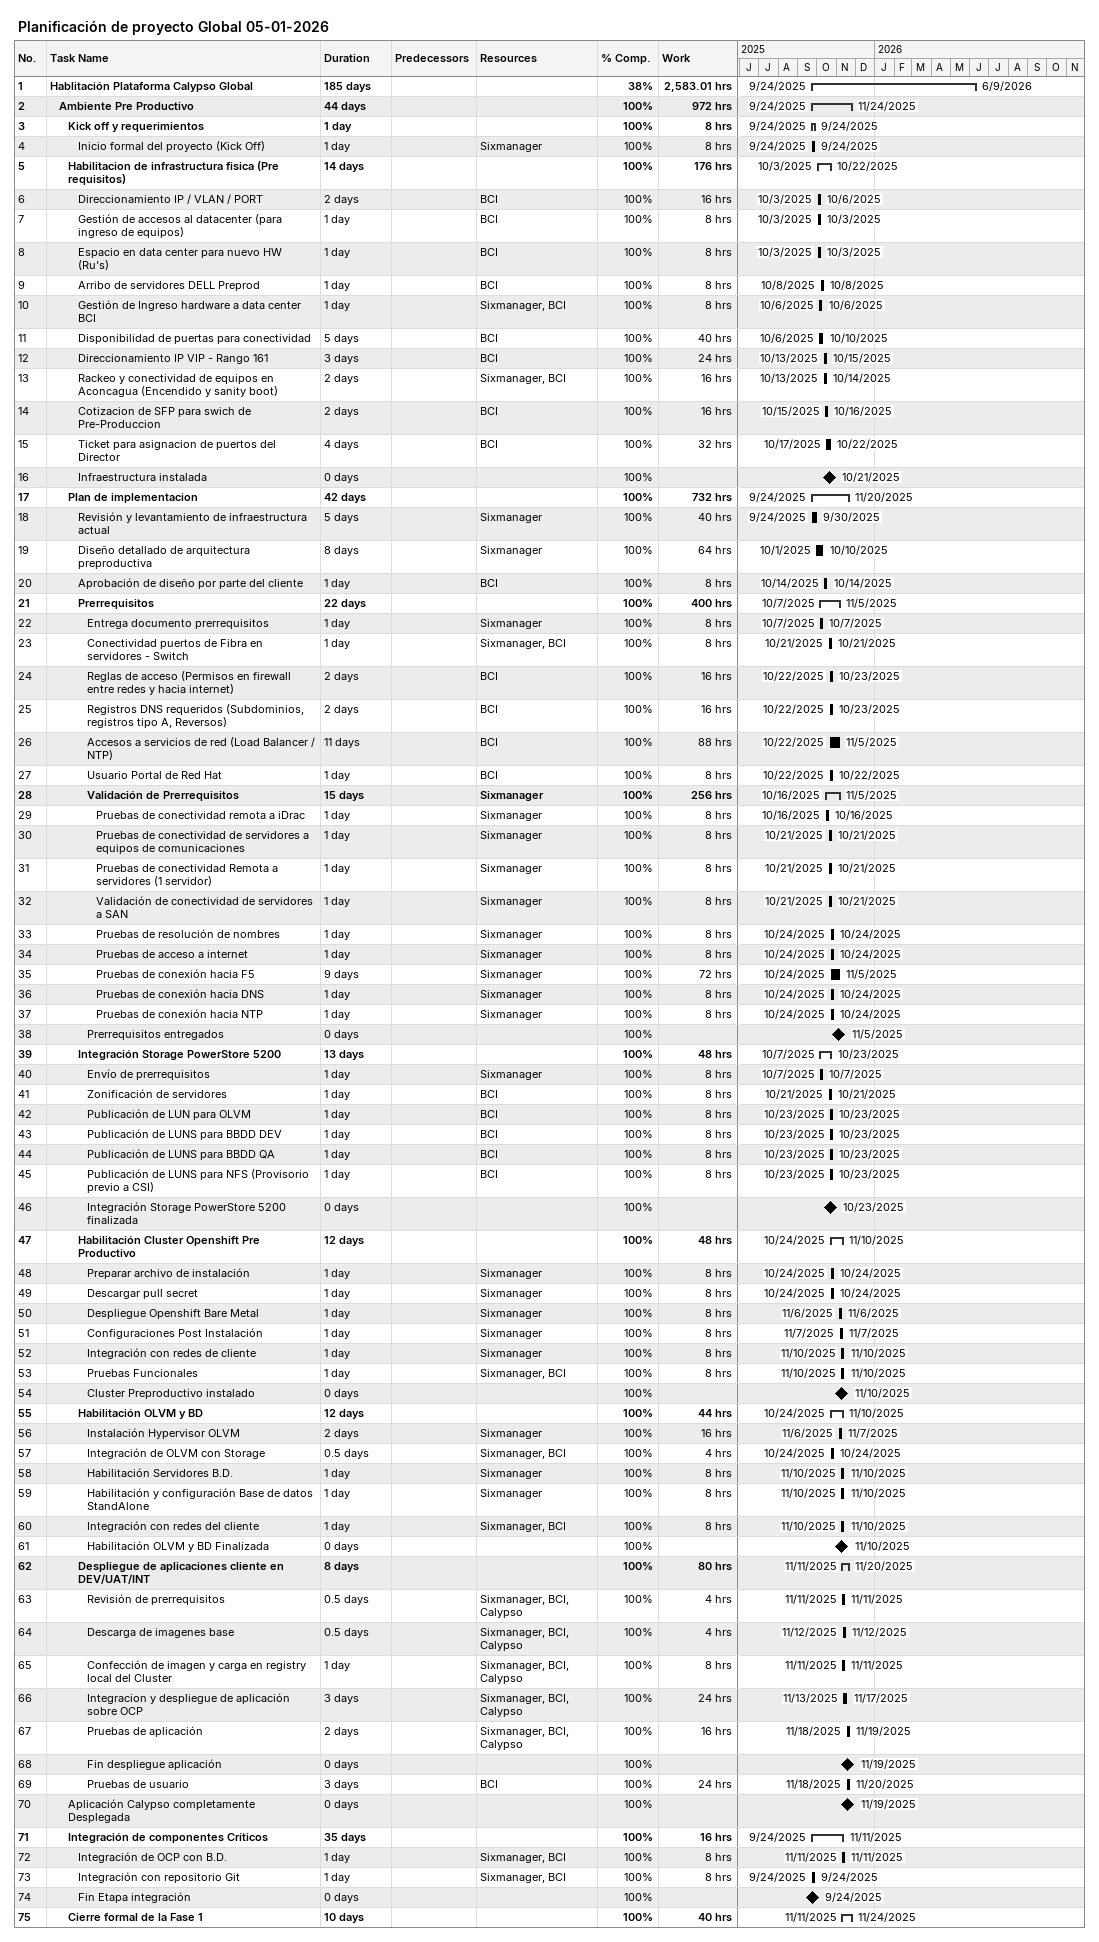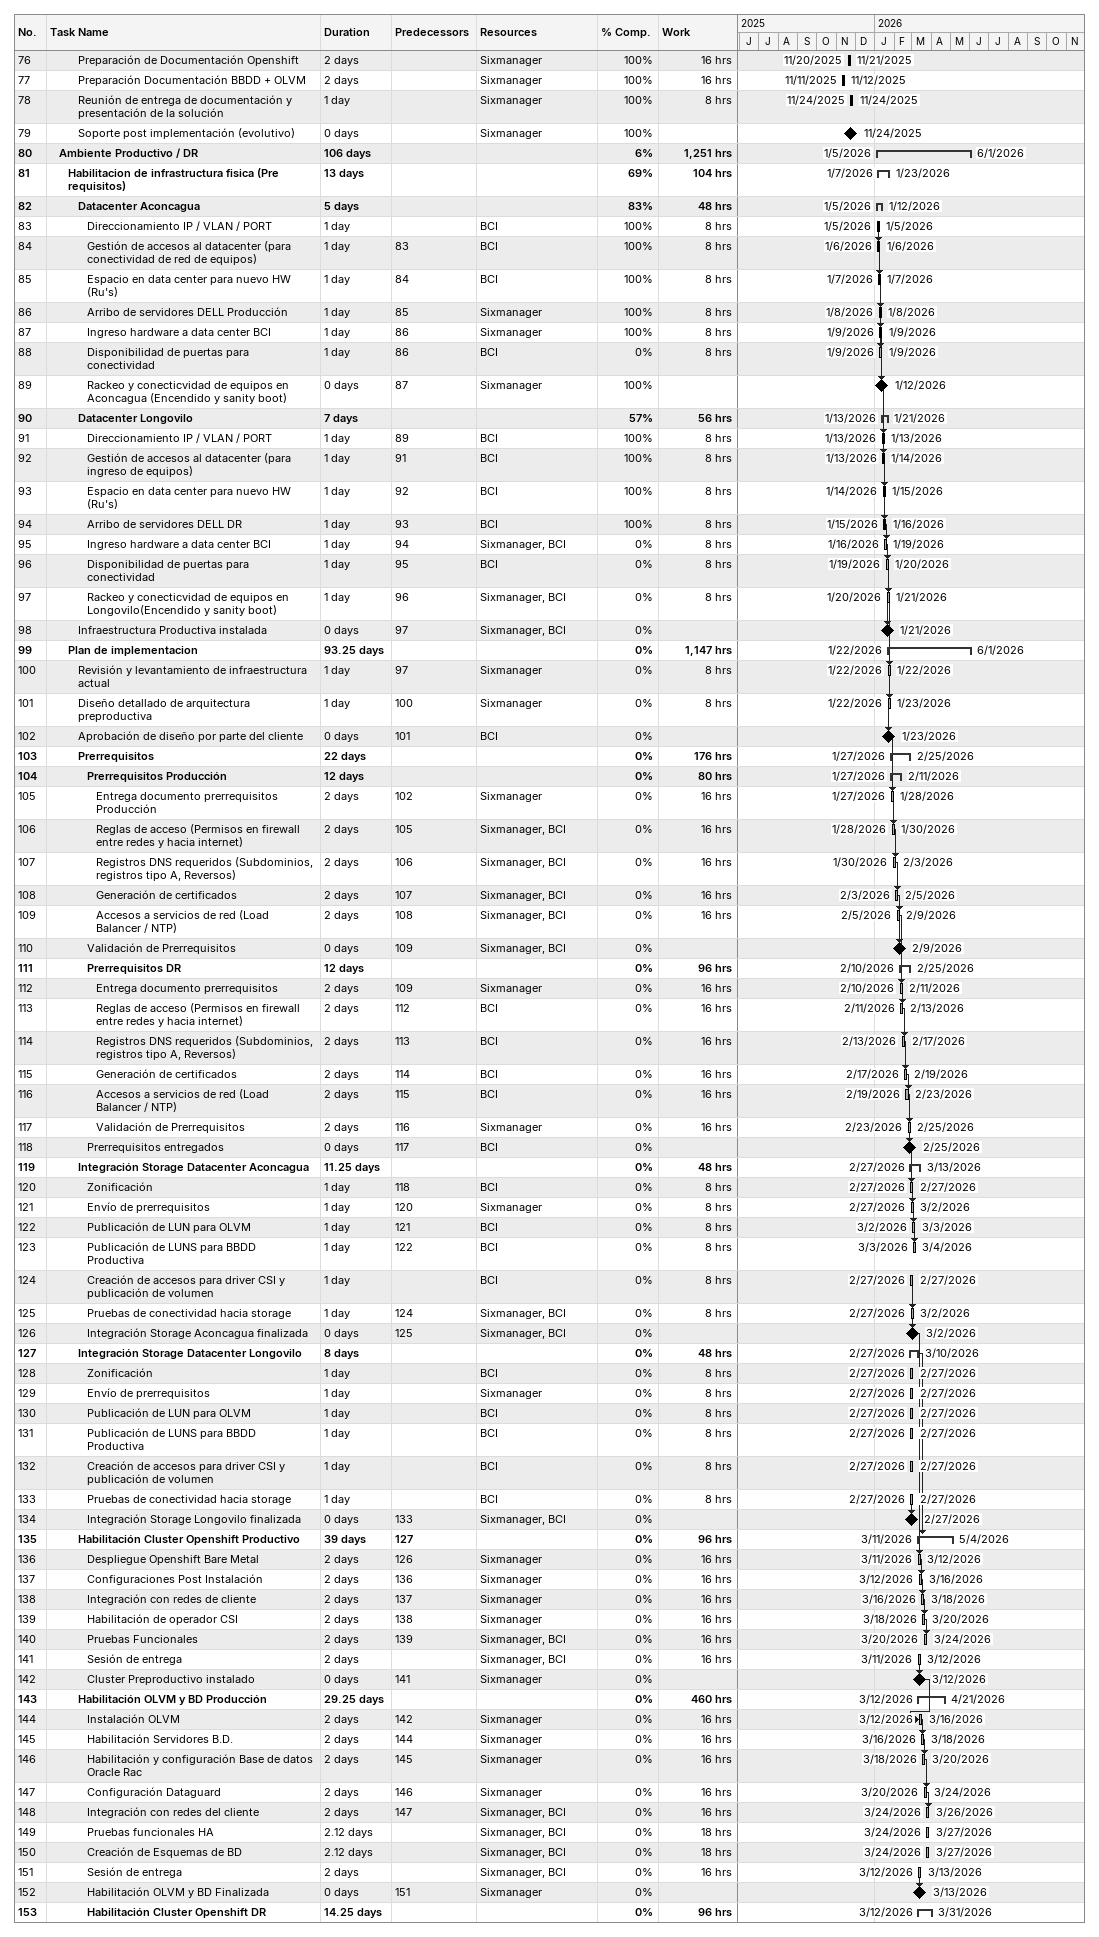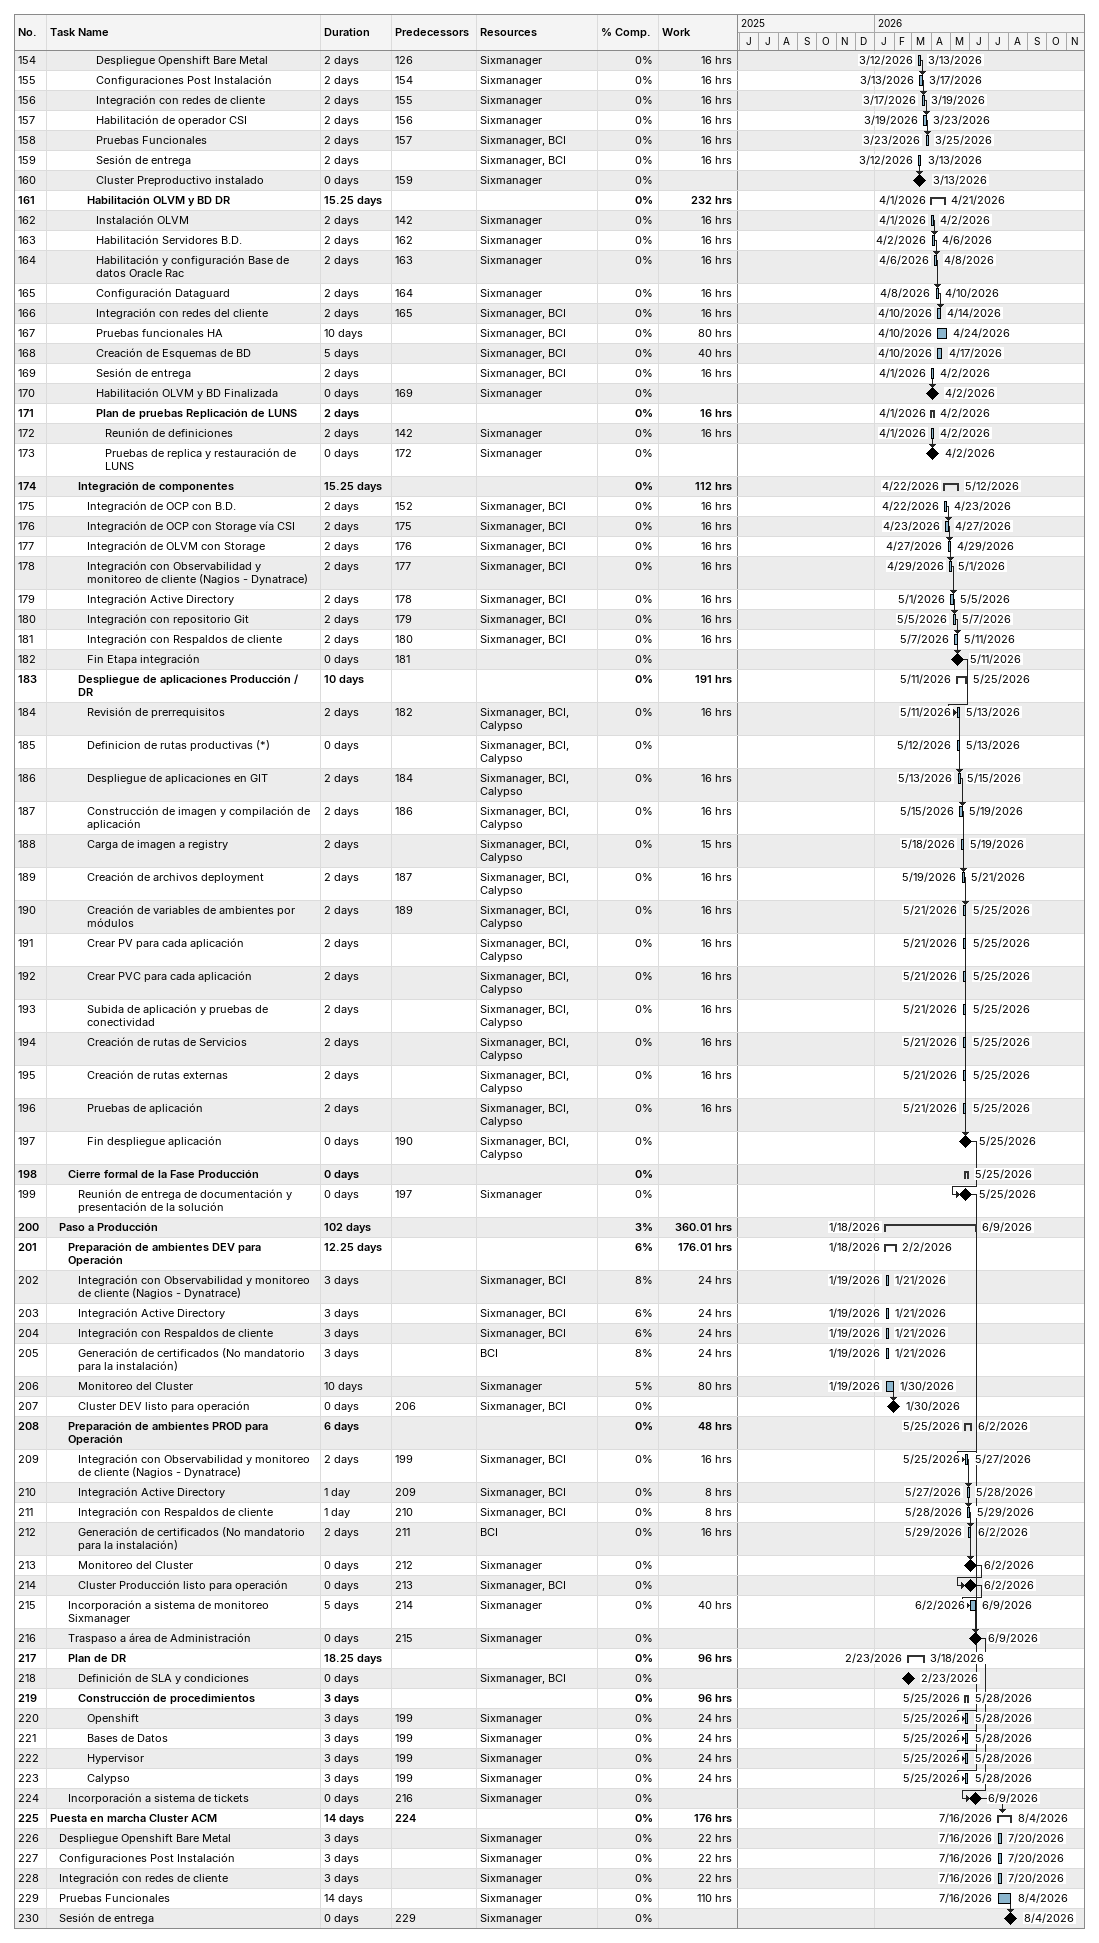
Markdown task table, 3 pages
Planificación de proyecto Global 05-01-2026

| ID | Level | Task | Duration | Start | Finish | Predecessors | Resources | % complete | Work (h) |
|---|---|---|---|---|---|---|---|---|---|
| 1 | 1 | **Hablitación Plataforma Calypso Global** | 185d | 2025-09-24 | 2026-06-09 |  |  | 38 | 2583.01 |
| 2 | 2 | **Ambiente Pre Productivo** | 44d | 2025-09-24 | 2025-11-24 |  |  | 100 | 972 |
| 3 | 3 | **Kick off y requerimientos** | 1d | 2025-09-24 | 2025-09-24 |  |  | 100 | 8 |
| 4 | 4 | Inicio formal del proyecto (Kick Off) | 1d | 2025-09-24 | 2025-09-24 |  | Sixmanager | 100 | 8 |
| 5 | 3 | **Habilitacion de infrastructura fisica (Pre requisitos)** | 14d | 2025-10-03 | 2025-10-22 |  |  | 100 | 176 |
| 6 | 4 | Direccionamiento IP / VLAN / PORT | 2d | 2025-10-03 | 2025-10-06 |  | BCI | 100 | 16 |
| 7 | 4 | Gestión de accesos al datacenter (para ingreso de equipos) | 1d | 2025-10-03 | 2025-10-03 |  | BCI | 100 | 8 |
| 8 | 4 | Espacio en data center para nuevo HW (Ru's) | 1d | 2025-10-03 | 2025-10-03 |  | BCI | 100 | 8 |
| 9 | 4 | Arribo de servidores DELL Preprod | 1d | 2025-10-08 | 2025-10-08 |  | BCI | 100 | 8 |
| 10 | 4 | Gestión de Ingreso hardware a data center BCI | 1d | 2025-10-06 | 2025-10-06 |  | Sixmanager, BCI | 100 | 8 |
| 11 | 4 | Disponibilidad de puertas para conectividad | 5d | 2025-10-06 | 2025-10-10 |  | BCI | 100 | 40 |
| 12 | 4 | Direccionamiento IP VIP - Rango 161 | 3d | 2025-10-13 | 2025-10-15 |  | BCI | 100 | 24 |
| 13 | 4 | Rackeo y conectividad de equipos en Aconcagua (Encendido y sanity boot) | 2d | 2025-10-13 | 2025-10-14 |  | Sixmanager, BCI | 100 | 16 |
| 14 | 4 | Cotizacion de SFP para swich de Pre-Produccion | 2d | 2025-10-15 | 2025-10-16 |  | BCI | 100 | 16 |
| 15 | 4 | Ticket para asignacion de puertos del Director | 4d | 2025-10-17 | 2025-10-22 |  | BCI | 100 | 32 |
| 16 | 4 | Infraestructura instalada | 0d | 2025-10-21 | 2025-10-21 |  |  | 100 |  |
| 17 | 3 | **Plan de implementacion** | 42d | 2025-09-24 | 2025-11-20 |  |  | 100 | 732 |
| 18 | 4 | Revisión y levantamiento de infraestructura actual | 5d | 2025-09-24 | 2025-09-30 |  | Sixmanager | 100 | 40 |
| 19 | 4 | Diseño detallado de arquitectura preproductiva | 8d | 2025-10-01 | 2025-10-10 |  | Sixmanager | 100 | 64 |
| 20 | 4 | Aprobación de diseño por parte del cliente | 1d | 2025-10-14 | 2025-10-14 |  | BCI | 100 | 8 |
| 21 | 4 | **Prerrequisitos** | 22d | 2025-10-07 | 2025-11-05 |  |  | 100 | 400 |
| 22 | 5 | Entrega documento prerrequisitos | 1d | 2025-10-07 | 2025-10-07 |  | Sixmanager | 100 | 8 |
| 23 | 5 | Conectividad puertos de Fibra en servidores - Switch | 1d | 2025-10-21 | 2025-10-21 |  | Sixmanager, BCI | 100 | 8 |
| 24 | 5 | Reglas de acceso (Permisos en firewall entre redes y hacia internet) | 2d | 2025-10-22 | 2025-10-23 |  | BCI | 100 | 16 |
| 25 | 5 | Registros DNS requeridos (Subdominios, registros tipo A, Reversos) | 2d | 2025-10-22 | 2025-10-23 |  | BCI | 100 | 16 |
| 26 | 5 | Accesos a servicios de red (Load Balancer / NTP) | 11d | 2025-10-22 | 2025-11-05 |  | BCI | 100 | 88 |
| 27 | 5 | Usuario Portal de Red Hat | 1d | 2025-10-22 | 2025-10-22 |  | BCI | 100 | 8 |
| 28 | 5 | **Validación de Prerrequisitos** | 15d | 2025-10-16 | 2025-11-05 |  | Sixmanager | 100 | 256 |
| 29 | 6 | Pruebas de conectividad remota a iDrac | 1d | 2025-10-16 | 2025-10-16 |  | Sixmanager | 100 | 8 |
| 30 | 6 | Pruebas de conectividad de servidores a equipos de comunicaciones | 1d | 2025-10-21 | 2025-10-21 |  | Sixmanager | 100 | 8 |
| 31 | 6 | Pruebas de conectividad Remota a servidores (1 servidor) | 1d | 2025-10-21 | 2025-10-21 |  | Sixmanager | 100 | 8 |
| 32 | 6 | Validación de conectividad de servidores a SAN | 1d | 2025-10-21 | 2025-10-21 |  | Sixmanager | 100 | 8 |
| 33 | 6 | Pruebas de resolución de nombres | 1d | 2025-10-24 | 2025-10-24 |  | Sixmanager | 100 | 8 |
| 34 | 6 | Pruebas de acceso a internet | 1d | 2025-10-24 | 2025-10-24 |  | Sixmanager | 100 | 8 |
| 35 | 6 | Pruebas de conexión hacia F5 | 9d | 2025-10-24 | 2025-11-05 |  | Sixmanager | 100 | 72 |
| 36 | 6 | Pruebas de conexión hacia DNS | 1d | 2025-10-24 | 2025-10-24 |  | Sixmanager | 100 | 8 |
| 37 | 6 | Pruebas de conexión hacia NTP | 1d | 2025-10-24 | 2025-10-24 |  | Sixmanager | 100 | 8 |
| 38 | 5 | Prerrequisitos entregados | 0d | 2025-11-05 | 2025-11-05 |  |  | 100 |  |
| 39 | 4 | **Integración Storage PowerStore 5200** | 13d | 2025-10-07 | 2025-10-23 |  |  | 100 | 48 |
| 40 | 5 | Envío de prerrequisitos | 1d | 2025-10-07 | 2025-10-07 |  | Sixmanager | 100 | 8 |
| 41 | 5 | Zonificación de servidores | 1d | 2025-10-21 | 2025-10-21 |  | BCI | 100 | 8 |
| 42 | 5 | Publicación de LUN para OLVM | 1d | 2025-10-23 | 2025-10-23 |  | BCI | 100 | 8 |
| 43 | 5 | Publicación de LUNS para BBDD DEV | 1d | 2025-10-23 | 2025-10-23 |  | BCI | 100 | 8 |
| 44 | 5 | Publicación de LUNS para BBDD QA | 1d | 2025-10-23 | 2025-10-23 |  | BCI | 100 | 8 |
| 45 | 5 | Publicación de LUNS para NFS (Provisorio previo a CSI) | 1d | 2025-10-23 | 2025-10-23 |  | BCI | 100 | 8 |
| 46 | 5 | Integración Storage PowerStore 5200 finalizada | 0d | 2025-10-23 | 2025-10-23 |  |  | 100 |  |
| 47 | 4 | **Habilitación Cluster Openshift Pre Productivo** | 12d | 2025-10-24 | 2025-11-10 |  |  | 100 | 48 |
| 48 | 5 | Preparar archivo de instalación | 1d | 2025-10-24 | 2025-10-24 |  | Sixmanager | 100 | 8 |
| 49 | 5 | Descargar pull secret | 1d | 2025-10-24 | 2025-10-24 |  | Sixmanager | 100 | 8 |
| 50 | 5 | Despliegue Openshift Bare Metal | 1d | 2025-11-06 | 2025-11-06 |  | Sixmanager | 100 | 8 |
| 51 | 5 | Configuraciones Post Instalación | 1d | 2025-11-07 | 2025-11-07 |  | Sixmanager | 100 | 8 |
| 52 | 5 | Integración con redes de cliente | 1d | 2025-11-10 | 2025-11-10 |  | Sixmanager | 100 | 8 |
| 53 | 5 | Pruebas Funcionales | 1d | 2025-11-10 | 2025-11-10 |  | Sixmanager, BCI | 100 | 8 |
| 54 | 5 | Cluster Preproductivo instalado | 0d | 2025-11-10 | 2025-11-10 |  |  | 100 |  |
| 55 | 4 | **Habilitación OLVM y BD** | 12d | 2025-10-24 | 2025-11-10 |  |  | 100 | 44 |
| 56 | 5 | Instalación Hypervisor OLVM | 2d | 2025-11-06 | 2025-11-07 |  | Sixmanager | 100 | 16 |
| 57 | 5 | Integración de OLVM con Storage | 0.5d | 2025-10-24 | 2025-10-24 |  | Sixmanager, BCI | 100 | 4 |
| 58 | 5 | Habilitación Servidores B.D. | 1d | 2025-11-10 | 2025-11-10 |  | Sixmanager | 100 | 8 |
| 59 | 5 | Habilitación y configuración Base de datos StandAlone | 1d | 2025-11-10 | 2025-11-10 |  | Sixmanager | 100 | 8 |
| 60 | 5 | Integración con redes del cliente | 1d | 2025-11-10 | 2025-11-10 |  | Sixmanager, BCI | 100 | 8 |
| 61 | 5 | Habilitación OLVM y BD Finalizada | 0d | 2025-11-10 | 2025-11-10 |  |  | 100 |  |
| 62 | 4 | **Despliegue de aplicaciones cliente en DEV/UAT/INT** | 8d | 2025-11-11 | 2025-11-20 |  |  | 100 | 80 |
| 63 | 5 | Revisión de prerrequisitos | 0.5d | 2025-11-11 | 2025-11-11 |  | Sixmanager, BCI, Calypso | 100 | 4 |
| 64 | 5 | Descarga de imagenes base | 0.5d | 2025-11-12 | 2025-11-12 |  | Sixmanager, BCI, Calypso | 100 | 4 |
| 65 | 5 | Confección de imagen y carga en registry local del Cluster | 1d | 2025-11-11 | 2025-11-11 |  | Sixmanager, BCI, Calypso | 100 | 8 |
| 66 | 5 | Integracion y despliegue de aplicación sobre OCP | 3d | 2025-11-13 | 2025-11-17 |  | Sixmanager, BCI, Calypso | 100 | 24 |
| 67 | 5 | Pruebas de aplicación | 2d | 2025-11-18 | 2025-11-19 |  | Sixmanager, BCI, Calypso | 100 | 16 |
| 68 | 5 | Fin despliegue aplicación | 0d | 2025-11-19 | 2025-11-19 |  |  | 100 |  |
| 69 | 5 | Pruebas de usuario | 3d | 2025-11-18 | 2025-11-20 |  | BCI | 100 | 24 |
| 70 | 3 | Aplicación Calypso completamente Desplegada | 0d | 2025-11-19 | 2025-11-19 |  |  | 100 |  |
| 71 | 3 | **Integración de componentes Críticos** | 35d | 2025-09-24 | 2025-11-11 |  |  | 100 | 16 |
| 72 | 4 | Integración de OCP con B.D. | 1d | 2025-11-11 | 2025-11-11 |  | Sixmanager, BCI | 100 | 8 |
| 73 | 4 | Integración con repositorio Git | 1d | 2025-09-24 | 2025-09-24 |  | Sixmanager, BCI | 100 | 8 |
| 74 | 4 | Fin Etapa integración | 0d | 2025-09-24 | 2025-09-24 |  |  | 100 |  |
| 75 | 3 | **Cierre formal de la Fase 1** | 10d | 2025-11-11 | 2025-11-24 |  |  | 100 | 40 |
| 76 | 4 | Preparación de Documentación Openshift | 2d | 2025-11-20 | 2025-11-21 |  | Sixmanager | 100 | 16 |
| 77 | 4 | Preparación Documentación BBDD + OLVM | 2d | 2025-11-11 | 2025-11-12 |  | Sixmanager | 100 | 16 |
| 78 | 4 | Reunión de entrega de documentación y presentación de la solución | 1d | 2025-11-24 | 2025-11-24 |  | Sixmanager | 100 | 8 |
| 79 | 4 | Soporte post implementación (evolutivo) | 0d | 2025-11-24 | 2025-11-24 |  | Sixmanager | 100 |  |
| 80 | 2 | **Ambiente Productivo / DR** | 106d | 2026-01-05 | 2026-06-01 |  |  | 6 | 1251 |
| 81 | 3 | **Habilitacion de infrastructura fisica (Pre requisitos)** | 13d | 2026-01-07 | 2026-01-23 |  |  | 69 | 104 |
| 82 | 4 | **Datacenter Aconcagua** | 5d | 2026-01-05 | 2026-01-12 |  |  | 83 | 48 |
| 83 | 5 | Direccionamiento IP / VLAN / PORT | 1d | 2026-01-05 | 2026-01-05 |  | BCI | 100 | 8 |
| 84 | 5 | Gestión de accesos al datacenter (para conectividad de red de equipos) | 1d | 2026-01-06 | 2026-01-06 | 83 | BCI | 100 | 8 |
| 85 | 5 | Espacio en data center para nuevo HW (Ru's) | 1d | 2026-01-07 | 2026-01-07 | 84 | BCI | 100 | 8 |
| 86 | 5 | Arribo de servidores DELL Producción | 1d | 2026-01-08 | 2026-01-08 | 85 | Sixmanager | 100 | 8 |
| 87 | 5 | Ingreso hardware a data center BCI | 1d | 2026-01-09 | 2026-01-09 | 86 | Sixmanager | 100 | 8 |
| 88 | 5 | Disponibilidad de puertas para conectividad | 1d | 2026-01-09 | 2026-01-09 | 86 | BCI | 0 | 8 |
| 89 | 5 | Rackeo y conecticvidad de equipos en Aconcagua (Encendido y sanity boot) | 0d | 2026-01-12 | 2026-01-12 | 87 | Sixmanager | 100 |  |
| 90 | 4 | **Datacenter Longovilo** | 7d | 2026-01-13 | 2026-01-21 |  |  | 57 | 56 |
| 91 | 5 | Direccionamiento IP / VLAN / PORT | 1d | 2026-01-13 | 2026-01-13 | 89 | BCI | 100 | 8 |
| 92 | 5 | Gestión de accesos al datacenter (para ingreso de equipos) | 1d | 2026-01-13 | 2026-01-14 | 91 | BCI | 100 | 8 |
| 93 | 5 | Espacio en data center para nuevo HW (Ru's) | 1d | 2026-01-14 | 2026-01-15 | 92 | BCI | 100 | 8 |
| 94 | 5 | Arribo de servidores DELL DR | 1d | 2026-01-15 | 2026-01-16 | 93 | BCI | 100 | 8 |
| 95 | 5 | Ingreso hardware a data center BCI | 1d | 2026-01-16 | 2026-01-19 | 94 | Sixmanager, BCI | 0 | 8 |
| 96 | 5 | Disponibilidad de puertas para conectividad | 1d | 2026-01-19 | 2026-01-20 | 95 | BCI | 0 | 8 |
| 97 | 5 | Rackeo y conecticvidad de equipos en Longovilo(Encendido y sanity boot) | 1d | 2026-01-20 | 2026-01-21 | 96 | Sixmanager, BCI | 0 | 8 |
| 98 | 4 | Infraestructura Productiva instalada | 0d | 2026-01-21 | 2026-01-21 | 97 | Sixmanager, BCI | 0 |  |
| 99 | 3 | **Plan de implementacion** | 93.25d | 2026-01-22 | 2026-06-01 |  |  | 0 | 1147 |
| 100 | 4 | Revisión y levantamiento de infraestructura actual | 1d | 2026-01-22 | 2026-01-22 | 97 | Sixmanager | 0 | 8 |
| 101 | 4 | Diseño detallado de arquitectura preproductiva | 1d | 2026-01-22 | 2026-01-23 | 100 | Sixmanager | 0 | 8 |
| 102 | 4 | Aprobación de diseño por parte del cliente | 0d | 2026-01-23 | 2026-01-23 | 101 | BCI | 0 |  |
| 103 | 4 | **Prerrequisitos** | 22d | 2026-01-27 | 2026-02-25 |  |  | 0 | 176 |
| 104 | 5 | **Prerrequisitos Producción** | 12d | 2026-01-27 | 2026-02-11 |  |  | 0 | 80 |
| 105 | 6 | Entrega documento prerrequisitos Producción | 2d | 2026-01-27 | 2026-01-28 | 102 | Sixmanager | 0 | 16 |
| 106 | 6 | Reglas de acceso (Permisos en firewall entre redes y hacia internet) | 2d | 2026-01-28 | 2026-01-30 | 105 | Sixmanager, BCI | 0 | 16 |
| 107 | 6 | Registros DNS requeridos (Subdominios, registros tipo A, Reversos) | 2d | 2026-01-30 | 2026-02-03 | 106 | Sixmanager, BCI | 0 | 16 |
| 108 | 6 | Generación de certificados | 2d | 2026-02-03 | 2026-02-05 | 107 | Sixmanager, BCI | 0 | 16 |
| 109 | 6 | Accesos a servicios de red (Load Balancer / NTP) | 2d | 2026-02-05 | 2026-02-09 | 108 | Sixmanager, BCI | 0 | 16 |
| 110 | 5 | Validación de Prerrequisitos | 0d | 2026-02-09 | 2026-02-09 | 109 | Sixmanager, BCI | 0 |  |
| 111 | 5 | **Prerrequisitos DR** | 12d | 2026-02-10 | 2026-02-25 |  |  | 0 | 96 |
| 112 | 6 | Entrega documento prerrequisitos | 2d | 2026-02-10 | 2026-02-11 | 109 | Sixmanager | 0 | 16 |
| 113 | 6 | Reglas de acceso (Permisos en firewall entre redes y hacia internet) | 2d | 2026-02-11 | 2026-02-13 | 112 | BCI | 0 | 16 |
| 114 | 6 | Registros DNS requeridos (Subdominios, registros tipo A, Reversos) | 2d | 2026-02-13 | 2026-02-17 | 113 | BCI | 0 | 16 |
| 115 | 6 | Generación de certificados | 2d | 2026-02-17 | 2026-02-19 | 114 | BCI | 0 | 16 |
| 116 | 6 | Accesos a servicios de red (Load Balancer / NTP) | 2d | 2026-02-19 | 2026-02-23 | 115 | BCI | 0 | 16 |
| 117 | 6 | Validación de Prerrequisitos | 2d | 2026-02-23 | 2026-02-25 | 116 | Sixmanager | 0 | 16 |
| 118 | 5 | Prerrequisitos entregados | 0d | 2026-02-25 | 2026-02-25 | 117 | BCI | 0 |  |
| 119 | 4 | **Integración Storage Datacenter Aconcagua** | 11.25d | 2026-02-27 | 2026-03-13 |  |  | 0 | 48 |
| 120 | 5 | Zonificación | 1d | 2026-02-27 | 2026-02-27 | 118 | BCI | 0 | 8 |
| 121 | 5 | Envío de prerrequisitos | 1d | 2026-02-27 | 2026-03-02 | 120 | Sixmanager | 0 | 8 |
| 122 | 5 | Publicación de LUN para OLVM | 1d | 2026-03-02 | 2026-03-03 | 121 | BCI | 0 | 8 |
| 123 | 5 | Publicación de LUNS para BBDD Productiva | 1d | 2026-03-03 | 2026-03-04 | 122 | BCI | 0 | 8 |
| 124 | 5 | Creación de accesos para driver CSI y publicación de volumen | 1d | 2026-02-27 | 2026-02-27 |  | BCI | 0 | 8 |
| 125 | 5 | Pruebas de conectividad hacia storage | 1d | 2026-02-27 | 2026-03-02 | 124 | Sixmanager, BCI | 0 | 8 |
| 126 | 5 | Integración Storage Aconcagua finalizada | 0d | 2026-03-02 | 2026-03-02 | 125 | Sixmanager, BCI | 0 |  |
| 127 | 4 | **Integración Storage Datacenter Longovilo** | 8d | 2026-02-27 | 2026-03-10 |  |  | 0 | 48 |
| 128 | 5 | Zonificación | 1d | 2026-02-27 | 2026-02-27 |  | BCI | 0 | 8 |
| 129 | 5 | Envío de prerrequisitos | 1d | 2026-02-27 | 2026-02-27 |  | Sixmanager | 0 | 8 |
| 130 | 5 | Publicación de LUN para OLVM | 1d | 2026-02-27 | 2026-02-27 |  | BCI | 0 | 8 |
| 131 | 5 | Publicación de LUNS para BBDD Productiva | 1d | 2026-02-27 | 2026-02-27 |  | BCI | 0 | 8 |
| 132 | 5 | Creación de accesos para driver CSI y publicación de volumen | 1d | 2026-02-27 | 2026-02-27 |  | BCI | 0 | 8 |
| 133 | 5 | Pruebas de conectividad hacia storage | 1d | 2026-02-27 | 2026-02-27 |  | BCI | 0 | 8 |
| 134 | 5 | Integración Storage Longovilo finalizada | 0d | 2026-02-27 | 2026-02-27 | 133 | Sixmanager, BCI | 0 |  |
| 135 | 4 | **Habilitación Cluster Openshift Productivo** | 39d | 2026-03-11 | 2026-05-04 | 127 |  | 0 | 96 |
| 136 | 5 | Despliegue Openshift Bare Metal | 2d | 2026-03-11 | 2026-03-12 | 126 | Sixmanager | 0 | 16 |
| 137 | 5 | Configuraciones Post Instalación | 2d | 2026-03-12 | 2026-03-16 | 136 | Sixmanager | 0 | 16 |
| 138 | 5 | Integración con redes de cliente | 2d | 2026-03-16 | 2026-03-18 | 137 | Sixmanager | 0 | 16 |
| 139 | 5 | Habilitación de operador CSI | 2d | 2026-03-18 | 2026-03-20 | 138 | Sixmanager | 0 | 16 |
| 140 | 5 | Pruebas Funcionales | 2d | 2026-03-20 | 2026-03-24 | 139 | Sixmanager, BCI | 0 | 16 |
| 141 | 5 | Sesión de entrega | 2d | 2026-03-11 | 2026-03-12 |  | Sixmanager, BCI | 0 | 16 |
| 142 | 5 | Cluster Preproductivo instalado | 0d | 2026-03-12 | 2026-03-12 | 141 | Sixmanager | 0 |  |
| 143 | 4 | **Habilitación OLVM y BD Producción** | 29.25d | 2026-03-12 | 2026-04-21 |  |  | 0 | 460 |
| 144 | 5 | Instalación OLVM | 2d | 2026-03-12 | 2026-03-16 | 142 | Sixmanager | 0 | 16 |
| 145 | 5 | Habilitación Servidores B.D. | 2d | 2026-03-16 | 2026-03-18 | 144 | Sixmanager | 0 | 16 |
| 146 | 5 | Habilitación y configuración Base de datos Oracle Rac | 2d | 2026-03-18 | 2026-03-20 | 145 | Sixmanager | 0 | 16 |
| 147 | 5 | Configuración Dataguard | 2d | 2026-03-20 | 2026-03-24 | 146 | Sixmanager | 0 | 16 |
| 148 | 5 | Integración con redes del cliente | 2d | 2026-03-24 | 2026-03-26 | 147 | Sixmanager, BCI | 0 | 16 |
| 149 | 5 | Pruebas funcionales HA | 2.12d | 2026-03-24 | 2026-03-27 |  | Sixmanager, BCI | 0 | 18 |
| 150 | 5 | Creación de Esquemas de BD | 2.12d | 2026-03-24 | 2026-03-27 |  | Sixmanager, BCI | 0 | 18 |
| 151 | 5 | Sesión de entrega | 2d | 2026-03-12 | 2026-03-13 |  | Sixmanager, BCI | 0 | 16 |
| 152 | 5 | Habilitación OLVM y BD Finalizada | 0d | 2026-03-13 | 2026-03-13 | 151 | Sixmanager | 0 |  |
| 153 | 5 | **Habilitación Cluster Openshift DR** | 14.25d | 2026-03-12 | 2026-03-31 |  |  | 0 | 96 |
| 154 | 6 | Despliegue Openshift Bare Metal | 2d | 2026-03-12 | 2026-03-13 | 126 | Sixmanager | 0 | 16 |
| 155 | 6 | Configuraciones Post Instalación | 2d | 2026-03-13 | 2026-03-17 | 154 | Sixmanager | 0 | 16 |
| 156 | 6 | Integración con redes de cliente | 2d | 2026-03-17 | 2026-03-19 | 155 | Sixmanager | 0 | 16 |
| 157 | 6 | Habilitación de operador CSI | 2d | 2026-03-19 | 2026-03-23 | 156 | Sixmanager | 0 | 16 |
| 158 | 6 | Pruebas Funcionales | 2d | 2026-03-23 | 2026-03-25 | 157 | Sixmanager, BCI | 0 | 16 |
| 159 | 6 | Sesión de entrega | 2d | 2026-03-12 | 2026-03-13 |  | Sixmanager, BCI | 0 | 16 |
| 160 | 6 | Cluster Preproductivo instalado | 0d | 2026-03-13 | 2026-03-13 | 159 | Sixmanager | 0 |  |
| 161 | 5 | **Habilitación OLVM y BD DR** | 15.25d | 2026-04-01 | 2026-04-21 |  |  | 0 | 232 |
| 162 | 6 | Instalación OLVM | 2d | 2026-04-01 | 2026-04-02 | 142 | Sixmanager | 0 | 16 |
| 163 | 6 | Habilitación Servidores B.D. | 2d | 2026-04-02 | 2026-04-06 | 162 | Sixmanager | 0 | 16 |
| 164 | 6 | Habilitación y configuración Base de datos Oracle Rac | 2d | 2026-04-06 | 2026-04-08 | 163 | Sixmanager | 0 | 16 |
| 165 | 6 | Configuración Dataguard | 2d | 2026-04-08 | 2026-04-10 | 164 | Sixmanager | 0 | 16 |
| 166 | 6 | Integración con redes del cliente | 2d | 2026-04-10 | 2026-04-14 | 165 | Sixmanager, BCI | 0 | 16 |
| 167 | 6 | Pruebas funcionales HA | 10d | 2026-04-10 | 2026-04-24 |  | Sixmanager, BCI | 0 | 80 |
| 168 | 6 | Creación de Esquemas de BD | 5d | 2026-04-10 | 2026-04-17 |  | Sixmanager, BCI | 0 | 40 |
| 169 | 6 | Sesión de entrega | 2d | 2026-04-01 | 2026-04-02 |  | Sixmanager, BCI | 0 | 16 |
| 170 | 6 | Habilitación OLVM y BD Finalizada | 0d | 2026-04-02 | 2026-04-02 | 169 | Sixmanager | 0 |  |
| 171 | 6 | **Plan de pruebas Replicación de LUNS** | 2d | 2026-04-01 | 2026-04-02 |  |  | 0 | 16 |
| 172 | 7 | Reunión de definiciones | 2d | 2026-04-01 | 2026-04-02 | 142 | Sixmanager | 0 | 16 |
| 173 | 7 | Pruebas de replica y restauración de LUNS | 0d | 2026-04-02 | 2026-04-02 | 172 | Sixmanager | 0 |  |
| 174 | 4 | **Integración de componentes** | 15.25d | 2026-04-22 | 2026-05-12 |  |  | 0 | 112 |
| 175 | 5 | Integración de OCP con B.D. | 2d | 2026-04-22 | 2026-04-23 | 152 | Sixmanager, BCI | 0 | 16 |
| 176 | 5 | Integración de OCP con Storage vía CSI | 2d | 2026-04-23 | 2026-04-27 | 175 | Sixmanager, BCI | 0 | 16 |
| 177 | 5 | Integración de OLVM con Storage | 2d | 2026-04-27 | 2026-04-29 | 176 | Sixmanager, BCI | 0 | 16 |
| 178 | 5 | Integración con Observabilidad y monitoreo de cliente (Nagios - Dynatrace) | 2d | 2026-04-29 | 2026-05-01 | 177 | Sixmanager, BCI | 0 | 16 |
| 179 | 5 | Integración Active Directory | 2d | 2026-05-01 | 2026-05-05 | 178 | Sixmanager, BCI | 0 | 16 |
| 180 | 5 | Integración con repositorio Git | 2d | 2026-05-05 | 2026-05-07 | 179 | Sixmanager, BCI | 0 | 16 |
| 181 | 5 | Integración con Respaldos de cliente | 2d | 2026-05-07 | 2026-05-11 | 180 | Sixmanager, BCI | 0 | 16 |
| 182 | 5 | Fin Etapa integración | 0d | 2026-05-11 | 2026-05-11 | 181 |  | 0 |  |
| 183 | 4 | **Despliegue de aplicaciones Producción / DR** | 10d | 2026-05-11 | 2026-05-25 |  |  | 0 | 191 |
| 184 | 5 | Revisión de prerrequisitos | 2d | 2026-05-11 | 2026-05-13 | 182 | Sixmanager, BCI, Calypso | 0 | 16 |
| 185 | 5 | Definicion de rutas productivas (*) | 0d | 2026-05-12 | 2026-05-13 |  | Sixmanager, BCI, Calypso | 0 |  |
| 186 | 5 | Despliegue de aplicaciones en GIT | 2d | 2026-05-13 | 2026-05-15 | 184 | Sixmanager, BCI, Calypso | 0 | 16 |
| 187 | 5 | Construcción de imagen y compilación de aplicación | 2d | 2026-05-15 | 2026-05-19 | 186 | Sixmanager, BCI, Calypso | 0 | 16 |
| 188 | 5 | Carga de imagen a registry | 2d | 2026-05-18 | 2026-05-19 |  | Sixmanager, BCI, Calypso | 0 | 15 |
| 189 | 5 | Creación de archivos deployment | 2d | 2026-05-19 | 2026-05-21 | 187 | Sixmanager, BCI, Calypso | 0 | 16 |
| 190 | 5 | Creación de variables de ambientes por módulos | 2d | 2026-05-21 | 2026-05-25 | 189 | Sixmanager, BCI, Calypso | 0 | 16 |
| 191 | 5 | Crear PV para cada aplicación | 2d | 2026-05-21 | 2026-05-25 |  | Sixmanager, BCI, Calypso | 0 | 16 |
| 192 | 5 | Crear PVC para cada aplicación | 2d | 2026-05-21 | 2026-05-25 |  | Sixmanager, BCI, Calypso | 0 | 16 |
| 193 | 5 | Subida de aplicación y pruebas de conectividad | 2d | 2026-05-21 | 2026-05-25 |  | Sixmanager, BCI, Calypso | 0 | 16 |
| 194 | 5 | Creación de rutas de Servicios | 2d | 2026-05-21 | 2026-05-25 |  | Sixmanager, BCI, Calypso | 0 | 16 |
| 195 | 5 | Creación de rutas externas | 2d | 2026-05-21 | 2026-05-25 |  | Sixmanager, BCI, Calypso | 0 | 16 |
| 196 | 5 | Pruebas de aplicación | 2d | 2026-05-21 | 2026-05-25 |  | Sixmanager, BCI, Calypso | 0 | 16 |
| 197 | 5 | Fin despliegue aplicación | 0d | 2026-05-25 | 2026-05-25 | 190 | Sixmanager, BCI, Calypso | 0 |  |
| 198 | 3 | **Cierre formal de la Fase Producción** | 0d | 2026-05-25 | 2026-05-25 |  |  | 0 |  |
| 199 | 4 | Reunión de entrega de documentación y presentación de la solución | 0d | 2026-05-25 | 2026-05-25 | 197 | Sixmanager | 0 |  |
| 200 | 2 | **Paso a Producción** | 102d | 2026-01-18 | 2026-06-09 |  |  | 3 | 360.01 |
| 201 | 3 | **Preparación de ambientes DEV para Operación** | 12.25d | 2026-01-18 | 2026-02-02 |  |  | 6 | 176.01 |
| 202 | 4 | Integración con Observabilidad y monitoreo de cliente (Nagios - Dynatrace) | 3d | 2026-01-19 | 2026-01-21 |  | Sixmanager, BCI | 8 | 24 |
| 203 | 4 | Integración Active Directory | 3d | 2026-01-19 | 2026-01-21 |  | Sixmanager, BCI | 6 | 24 |
| 204 | 4 | Integración con Respaldos de cliente | 3d | 2026-01-19 | 2026-01-21 |  | Sixmanager, BCI | 6 | 24 |
| 205 | 4 | Generación de certificados (No mandatorio para la instalación) | 3d | 2026-01-19 | 2026-01-21 |  | BCI | 8 | 24 |
| 206 | 4 | Monitoreo del Cluster | 10d | 2026-01-19 | 2026-01-30 |  | Sixmanager | 5 | 80 |
| 207 | 4 | Cluster DEV listo para operación | 0d | 2026-01-30 | 2026-01-30 | 206 | Sixmanager, BCI | 0 |  |
| 208 | 3 | **Preparación de ambientes PROD para Operación** | 6d | 2026-05-25 | 2026-06-02 |  |  | 0 | 48 |
| 209 | 4 | Integración con Observabilidad y monitoreo de cliente (Nagios - Dynatrace) | 2d | 2026-05-25 | 2026-05-27 | 199 | Sixmanager, BCI | 0 | 16 |
| 210 | 4 | Integración Active Directory | 1d | 2026-05-27 | 2026-05-28 | 209 | Sixmanager, BCI | 0 | 8 |
| 211 | 4 | Integración con Respaldos de cliente | 1d | 2026-05-28 | 2026-05-29 | 210 | Sixmanager, BCI | 0 | 8 |
| 212 | 4 | Generación de certificados (No mandatorio para la instalación) | 2d | 2026-05-29 | 2026-06-02 | 211 | BCI | 0 | 16 |
| 213 | 4 | Monitoreo del Cluster | 0d | 2026-06-02 | 2026-06-02 | 212 | Sixmanager | 0 |  |
| 214 | 4 | Cluster Producción listo para operación | 0d | 2026-06-02 | 2026-06-02 | 213 | Sixmanager, BCI | 0 |  |
| 215 | 3 | Incorporación a sistema de monitoreo Sixmanager | 5d | 2026-06-02 | 2026-06-09 | 214 | Sixmanager | 0 | 40 |
| 216 | 3 | Traspaso a área de Administración | 0d | 2026-06-09 | 2026-06-09 | 215 | Sixmanager | 0 |  |
| 217 | 3 | **Plan de DR** | 18.25d | 2026-02-23 | 2026-03-18 |  |  | 0 | 96 |
| 218 | 4 | Definición de SLA y condiciones | 0d | 2026-02-23 | 2026-02-23 |  | Sixmanager, BCI | 0 |  |
| 219 | 4 | **Construcción de procedimientos** | 3d | 2026-05-25 | 2026-05-28 |  |  | 0 | 96 |
| 220 | 5 | Openshift | 3d | 2026-05-25 | 2026-05-28 | 199 | Sixmanager | 0 | 24 |
| 221 | 5 | Bases de Datos | 3d | 2026-05-25 | 2026-05-28 | 199 | Sixmanager | 0 | 24 |
| 222 | 5 | Hypervisor | 3d | 2026-05-25 | 2026-05-28 | 199 | Sixmanager | 0 | 24 |
| 223 | 5 | Calypso | 3d | 2026-05-25 | 2026-05-28 | 199 | Sixmanager | 0 | 24 |
| 224 | 3 | Incorporación a sistema de tickets | 0d | 2026-06-09 | 2026-06-09 | 216 | Sixmanager | 0 |  |
| 225 | 1 | **Puesta en marcha Cluster ACM** | 14d | 2026-07-16 | 2026-08-04 | 224 |  | 0 | 176 |
| 226 | 2 | Despliegue Openshift Bare Metal | 3d | 2026-07-16 | 2026-07-20 |  | Sixmanager | 0 | 22 |
| 227 | 2 | Configuraciones Post Instalación | 3d | 2026-07-16 | 2026-07-20 |  | Sixmanager | 0 | 22 |
| 228 | 2 | Integración con redes de cliente | 3d | 2026-07-16 | 2026-07-20 |  | Sixmanager | 0 | 22 |
| 229 | 2 | Pruebas Funcionales | 14d | 2026-07-16 | 2026-08-04 |  | Sixmanager | 0 | 110 |
| 230 | 2 | Sesión de entrega | 0d | 2026-08-04 | 2026-08-04 | 229 | Sixmanager | 0 |  |
